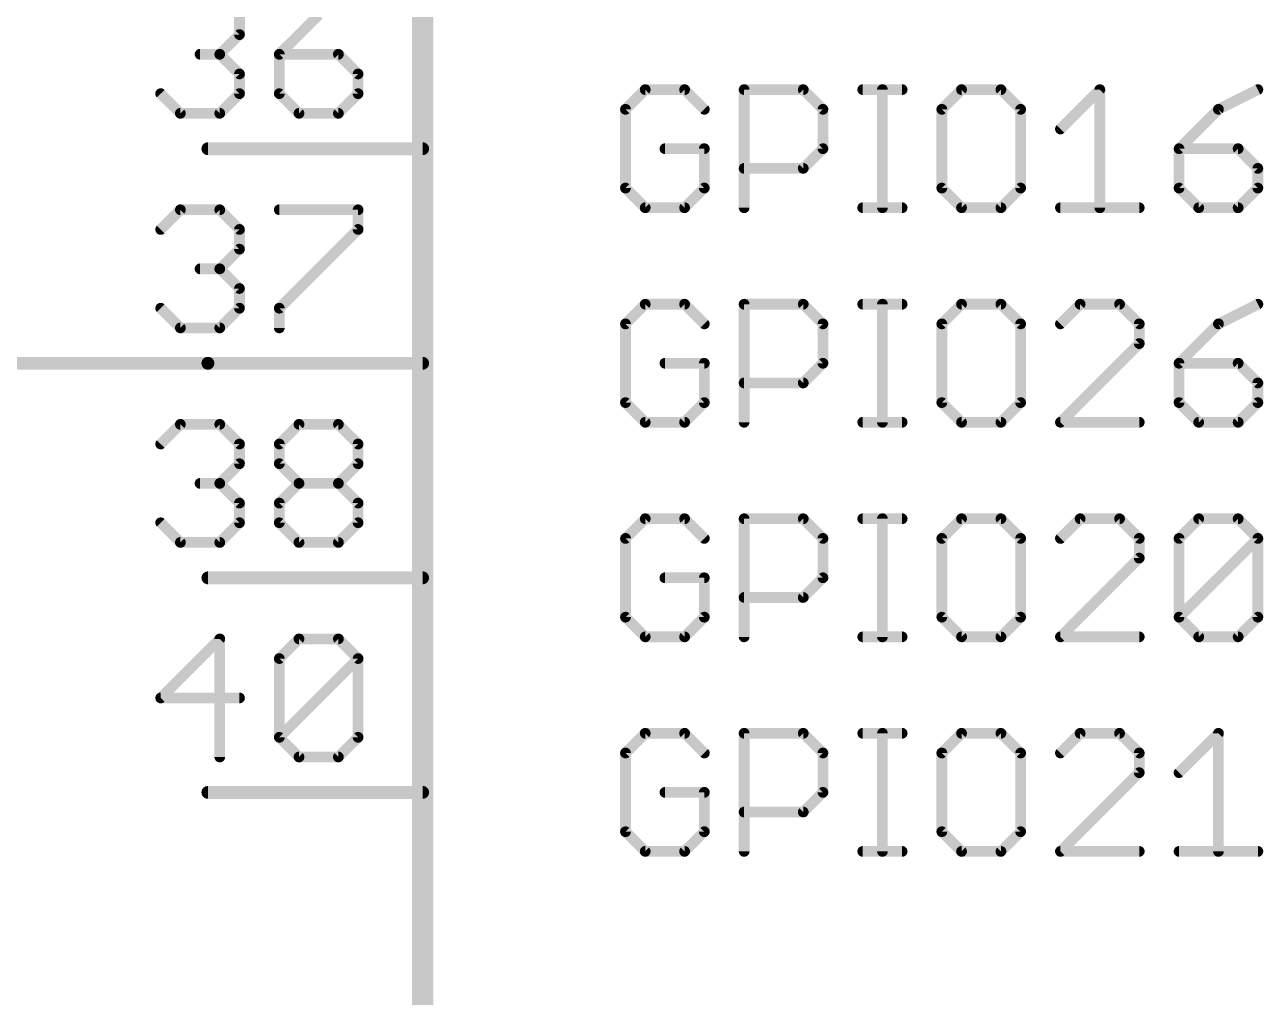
# Model space of a CAD drawing. Extents: x 2 to 137, y 1 to 177.
# Drawn here: x 56.25 to 70.9, y 109.33 to 120.85 of the extents above; entities that cross this region are included whole.
import ezdxf

# ---------------------------------------------------------------- set-up
doc = ezdxf.new("R2010")
doc.units = 0
for name, color, linetype in [('91', 94, 'CONTINUOUS'), ('94', 14, 'CONTINUOUS'), ('95', 250, 'CONTINUOUS')]:
    doc.layers.add(name, color=color, linetype=linetype)

msp = doc.modelspace()

# ---------------------------------------------------------------- linework, layer by layer
at = {"layer": '91', "const_width": 0.1524}
msp.add_lwpolyline([(58.42, 116.84), (55.88, 116.84)], dxfattribs=at)
at = {"layer": '91', "const_width": 0.0762}
msp.add_lwpolyline([(58.42, 116.8019, 1), (58.42, 116.8781)], format="xyb", dxfattribs=at)
at = {"layer": '94'}
for points, const_width in [([(60.96, 101.6), (60.96, 165.1)], 0.254), ([(58.42, 119.38), (60.96, 119.38)], 0.1524), ([(58.42, 116.84), (60.96, 116.84)], 0.1524), ([(58.42, 114.3), (60.96, 114.3)], 0.1524), ([(58.42, 111.76), (60.96, 111.76)], 0.1524)]:
    msp.add_lwpolyline(points, dxfattribs=dict(at, const_width=const_width))
at = {"layer": '94', "const_width": 0.0762}
for points in [[(58.42, 119.4181, 1), (58.42, 119.3419)], [(60.96, 119.3419, 1), (60.96, 119.4181)], [(58.42, 116.8781, 1), (58.42, 116.8019)], [(60.96, 116.8019, 1), (60.96, 116.8781)], [(58.42, 114.3381, 1), (58.42, 114.2619)], [(60.96, 114.2619, 1), (60.96, 114.3381)], [(58.42, 111.7981, 1), (58.42, 111.7219)], [(60.96, 111.7219, 1), (60.96, 111.7981)]]:
    msp.add_lwpolyline(points, format="xyb", dxfattribs=at)
at = {"layer": '95', "const_width": 0.127}
for points in [[(58.7935, 120.9643), (58.7935, 120.7312)], [(59.7307, 120.9643), (59.2646, 120.4982)], [(58.7935, 120.7312), (58.5604, 120.4982)], [(58.5604, 120.4982), (58.3274, 120.4982)], [(58.5604, 120.4982), (58.7935, 120.2652)], [(59.2646, 120.4982), (59.2646, 120.0321)], [(59.9637, 120.4982), (59.2646, 120.4982)], [(60.1968, 120.2652), (59.9637, 120.4982)], [(58.7935, 120.2652), (58.7935, 120.0321)], [(60.1968, 120.0321), (60.1968, 120.2652)], [(63.5933, 120.0797), (63.3603, 119.8467)], [(64.0594, 120.0797), (63.5933, 120.0797)], [(64.2924, 119.8467), (64.0594, 120.0797)], [(64.7636, 118.6815), (64.7636, 120.0797)], [(64.7636, 120.0797), (65.4627, 120.0797)], [(65.4627, 120.0797), (65.6957, 119.8467)], [(66.1669, 120.0797), (66.6329, 120.0797)], [(66.3999, 118.6815), (66.3999, 120.0797)], [(67.3354, 120.0797), (67.1024, 119.8467)], [(67.8015, 120.0797), (67.3354, 120.0797)], [(68.0345, 119.8467), (67.8015, 120.0797)], [(68.5057, 119.6136), (68.9717, 120.0797)], [(68.9717, 120.0797), (68.9717, 118.6815)], [(70.8411, 120.0797), (70.375, 119.8467)], [(58.0944, 119.7991), (57.8613, 120.0321)], [(58.7935, 120.0321), (58.5604, 119.7991)], [(59.2646, 120.0321), (59.4977, 119.7991)], [(59.9637, 119.7991), (60.1968, 120.0321)], [(58.5604, 119.7991), (58.0944, 119.7991)], [(59.4977, 119.7991), (59.9637, 119.7991)], [(63.3603, 119.8467), (63.3603, 118.9145)], [(65.6957, 119.8467), (65.6957, 119.3806)], [(67.1024, 119.8467), (67.1024, 118.9145)], [(68.0345, 118.9145), (68.0345, 119.8467)], [(70.375, 119.8467), (69.9089, 119.3806)], [(64.2924, 119.3806), (63.8264, 119.3806)], [(64.2924, 118.9145), (64.2924, 119.3806)], [(65.6957, 119.3806), (65.4627, 119.1476)], [(69.9089, 119.3806), (69.9089, 118.9145)], [(70.608, 119.3806), (69.9089, 119.3806)], [(70.8411, 119.1476), (70.608, 119.3806)], [(65.4627, 119.1476), (64.7636, 119.1476)], [(70.8411, 118.9145), (70.8411, 119.1476)], [(63.3603, 118.9145), (63.5933, 118.6815)], [(64.0594, 118.6815), (64.2924, 118.9145)], [(67.1024, 118.9145), (67.3354, 118.6815)], [(67.8015, 118.6815), (68.0345, 118.9145)], [(69.9089, 118.9145), (70.142, 118.6815)], [(70.608, 118.6815), (70.8411, 118.9145)], [(57.8613, 118.4243), (58.0944, 118.6573)], [(58.0944, 118.6573), (58.5604, 118.6573)], [(58.5604, 118.6573), (58.7935, 118.4243)], [(59.2646, 118.6573), (60.1968, 118.6573)], [(60.1968, 118.6573), (60.1968, 118.4243)], [(63.5933, 118.6815), (64.0594, 118.6815)], [(66.1669, 118.6815), (66.6329, 118.6815)], [(67.3354, 118.6815), (67.8015, 118.6815)], [(68.5057, 118.6815), (69.4378, 118.6815)], [(70.142, 118.6815), (70.608, 118.6815)], [(58.7935, 118.4243), (58.7935, 118.1912)], [(60.1968, 118.4243), (59.2646, 117.4921)], [(58.7935, 118.1912), (58.5604, 117.9582)], [(58.5604, 117.9582), (58.3274, 117.9582)], [(58.5604, 117.9582), (58.7935, 117.7252)], [(58.7935, 117.7252), (58.7935, 117.4921)], [(58.0944, 117.2591), (57.8613, 117.4921)], [(58.7935, 117.4921), (58.5604, 117.2591)], [(59.2646, 117.4921), (59.2646, 117.2591)], [(63.5933, 117.5397), (63.3603, 117.3067)], [(64.0594, 117.5397), (63.5933, 117.5397)], [(64.2924, 117.3067), (64.0594, 117.5397)], [(64.7636, 116.1415), (64.7636, 117.5397)], [(64.7636, 117.5397), (65.4627, 117.5397)], [(65.4627, 117.5397), (65.6957, 117.3067)], [(66.1669, 117.5397), (66.6329, 117.5397)], [(66.3999, 116.1415), (66.3999, 117.5397)], [(67.3354, 117.5397), (67.1024, 117.3067)], [(67.8015, 117.5397), (67.3354, 117.5397)], [(68.0345, 117.3067), (67.8015, 117.5397)], [(68.7387, 117.5397), (68.5057, 117.3067)], [(69.2048, 117.5397), (68.7387, 117.5397)], [(69.4378, 117.3067), (69.2048, 117.5397)], [(70.8411, 117.5397), (70.375, 117.3067)], [(63.3603, 117.3067), (63.3603, 116.3745)], [(65.6957, 117.3067), (65.6957, 116.8406)], [(67.1024, 117.3067), (67.1024, 116.3745)], [(68.0345, 116.3745), (68.0345, 117.3067)], [(69.4378, 117.0736), (69.4378, 117.3067)], [(70.375, 117.3067), (69.9089, 116.8406)], [(58.5604, 117.2591), (58.0944, 117.2591)], [(68.5057, 116.1415), (69.4378, 117.0736)], [(64.2924, 116.8406), (63.8264, 116.8406)], [(64.2924, 116.3745), (64.2924, 116.8406)], [(65.6957, 116.8406), (65.4627, 116.6076)], [(69.9089, 116.8406), (69.9089, 116.3745)], [(70.608, 116.8406), (69.9089, 116.8406)], [(70.8411, 116.6076), (70.608, 116.8406)], [(65.4627, 116.6076), (64.7636, 116.6076)], [(70.8411, 116.3745), (70.8411, 116.6076)], [(63.3603, 116.3745), (63.5933, 116.1415)], [(64.0594, 116.1415), (64.2924, 116.3745)], [(67.1024, 116.3745), (67.3354, 116.1415)], [(67.8015, 116.1415), (68.0345, 116.3745)], [(69.9089, 116.3745), (70.142, 116.1415)], [(70.608, 116.1415), (70.8411, 116.3745)], [(63.5933, 116.1415), (64.0594, 116.1415)], [(66.1669, 116.1415), (66.6329, 116.1415)], [(67.3354, 116.1415), (67.8015, 116.1415)], [(69.4378, 116.1415), (68.5057, 116.1415)], [(70.142, 116.1415), (70.608, 116.1415)], [(57.8613, 115.8843), (58.0944, 116.1173)], [(58.0944, 116.1173), (58.5604, 116.1173)], [(58.5604, 116.1173), (58.7935, 115.8843)], [(59.2646, 115.8843), (59.4977, 116.1173)], [(59.4977, 116.1173), (59.9637, 116.1173)], [(59.9637, 116.1173), (60.1968, 115.8843)], [(58.7935, 115.8843), (58.7935, 115.6512)], [(59.2646, 115.6512), (59.2646, 115.8843)], [(60.1968, 115.8843), (60.1968, 115.6512)], [(58.7935, 115.6512), (58.5604, 115.4182)], [(59.4977, 115.4182), (59.2646, 115.6512)], [(60.1968, 115.6512), (59.9637, 115.4182)], [(58.5604, 115.4182), (58.3274, 115.4182)], [(58.5604, 115.4182), (58.7935, 115.1852)], [(59.2646, 115.1852), (59.4977, 115.4182)], [(59.4977, 115.4182), (59.9637, 115.4182)], [(59.9637, 115.4182), (60.1968, 115.1852)], [(58.7935, 115.1852), (58.7935, 114.9521)], [(59.2646, 114.9521), (59.2646, 115.1852)], [(60.1968, 115.1852), (60.1968, 114.9521)], [(58.0944, 114.7191), (57.8613, 114.9521)], [(58.7935, 114.9521), (58.5604, 114.7191)], [(59.4977, 114.7191), (59.2646, 114.9521)], [(60.1968, 114.9521), (59.9637, 114.7191)], [(63.5933, 114.9997), (63.3603, 114.7667)], [(64.0594, 114.9997), (63.5933, 114.9997)], [(64.2924, 114.7667), (64.0594, 114.9997)], [(64.7636, 113.6015), (64.7636, 114.9997)], [(64.7636, 114.9997), (65.4627, 114.9997)], [(65.4627, 114.9997), (65.6957, 114.7667)], [(66.1669, 114.9997), (66.6329, 114.9997)], [(66.3999, 113.6015), (66.3999, 114.9997)], [(67.3354, 114.9997), (67.1024, 114.7667)], [(67.8015, 114.9997), (67.3354, 114.9997)], [(68.0345, 114.7667), (67.8015, 114.9997)], [(68.7387, 114.9997), (68.5057, 114.7667)], [(69.2048, 114.9997), (68.7387, 114.9997)], [(69.4378, 114.7667), (69.2048, 114.9997)], [(69.9089, 114.7667), (70.142, 114.9997)], [(70.142, 114.9997), (70.608, 114.9997)], [(70.608, 114.9997), (70.8411, 114.7667)], [(58.5604, 114.7191), (58.0944, 114.7191)], [(59.9637, 114.7191), (59.4977, 114.7191)], [(63.3603, 114.7667), (63.3603, 113.8345)], [(65.6957, 114.7667), (65.6957, 114.3006)], [(67.1024, 114.7667), (67.1024, 113.8345)], [(68.0345, 113.8345), (68.0345, 114.7667)], [(69.4378, 114.5336), (69.4378, 114.7667)], [(69.9089, 113.8345), (69.9089, 114.7667)], [(69.9089, 113.8345), (70.8411, 114.7667)], [(70.8411, 114.7667), (70.8411, 113.8345)], [(68.5057, 113.6015), (69.4378, 114.5336)], [(64.2924, 114.3006), (63.8264, 114.3006)], [(64.2924, 113.8345), (64.2924, 114.3006)], [(65.6957, 114.3006), (65.4627, 114.0676)], [(65.4627, 114.0676), (64.7636, 114.0676)], [(63.3603, 113.8345), (63.5933, 113.6015)], [(64.0594, 113.6015), (64.2924, 113.8345)], [(67.1024, 113.8345), (67.3354, 113.6015)], [(67.8015, 113.6015), (68.0345, 113.8345)], [(70.142, 113.6015), (69.9089, 113.8345)], [(70.8411, 113.8345), (70.608, 113.6015)], [(58.5604, 113.5773), (57.8613, 112.8782)], [(58.5604, 112.1791), (58.5604, 113.5773)], [(59.2646, 113.3443), (59.4977, 113.5773)], [(59.4977, 113.5773), (59.9637, 113.5773)], [(59.9637, 113.5773), (60.1968, 113.3443)], [(63.5933, 113.6015), (64.0594, 113.6015)], [(66.1669, 113.6015), (66.6329, 113.6015)], [(67.3354, 113.6015), (67.8015, 113.6015)], [(69.4378, 113.6015), (68.5057, 113.6015)], [(70.608, 113.6015), (70.142, 113.6015)], [(59.2646, 112.4121), (59.2646, 113.3443)], [(59.2646, 112.4121), (60.1968, 113.3443)], [(60.1968, 113.3443), (60.1968, 112.4121)], [(57.8613, 112.8782), (58.7935, 112.8782)], [(63.5933, 112.4597), (63.3603, 112.2267)], [(64.0594, 112.4597), (63.5933, 112.4597)], [(64.2924, 112.2267), (64.0594, 112.4597)], [(64.7636, 111.0615), (64.7636, 112.4597)], [(64.7636, 112.4597), (65.4627, 112.4597)], [(65.4627, 112.4597), (65.6957, 112.2267)], [(66.1669, 112.4597), (66.6329, 112.4597)], [(66.3999, 111.0615), (66.3999, 112.4597)], [(67.3354, 112.4597), (67.1024, 112.2267)], [(67.8015, 112.4597), (67.3354, 112.4597)], [(68.0345, 112.2267), (67.8015, 112.4597)], [(68.7387, 112.4597), (68.5057, 112.2267)], [(69.2048, 112.4597), (68.7387, 112.4597)], [(69.4378, 112.2267), (69.2048, 112.4597)], [(69.9089, 111.9936), (70.375, 112.4597)], [(70.375, 112.4597), (70.375, 111.0615)], [(59.4977, 112.1791), (59.2646, 112.4121)], [(60.1968, 112.4121), (59.9637, 112.1791)], [(59.9637, 112.1791), (59.4977, 112.1791)], [(63.3603, 112.2267), (63.3603, 111.2945)], [(65.6957, 112.2267), (65.6957, 111.7606)], [(67.1024, 112.2267), (67.1024, 111.2945)], [(68.0345, 111.2945), (68.0345, 112.2267)], [(69.4378, 111.9936), (69.4378, 112.2267)], [(68.5057, 111.0615), (69.4378, 111.9936)], [(64.2924, 111.7606), (63.8264, 111.7606)], [(64.2924, 111.2945), (64.2924, 111.7606)], [(65.6957, 111.7606), (65.4627, 111.5276)], [(65.4627, 111.5276), (64.7636, 111.5276)], [(63.3603, 111.2945), (63.5933, 111.0615)], [(64.0594, 111.0615), (64.2924, 111.2945)], [(67.1024, 111.2945), (67.3354, 111.0615)], [(67.8015, 111.0615), (68.0345, 111.2945)], [(63.5933, 111.0615), (64.0594, 111.0615)], [(66.1669, 111.0615), (66.6329, 111.0615)], [(67.3354, 111.0615), (67.8015, 111.0615)], [(69.4378, 111.0615), (68.5057, 111.0615)], [(69.9089, 111.0615), (70.8411, 111.0615)]]:
    msp.add_lwpolyline(points, dxfattribs=at)
at = {"layer": '95', "const_width": 0.0635}
for points in [[(58.7617, 120.7312, 1), (58.8252, 120.7312)], [(58.8159, 120.7088, 1), (58.771, 120.7537)], [(58.3274, 120.5299, 1), (58.3274, 120.4664)], [(58.5829, 120.5206, 1), (58.538, 120.4757)], [(58.538, 120.5206, 1), (58.5829, 120.4757)], [(58.5604, 120.4664, 1), (58.5604, 120.5299)], [(59.2964, 120.4982, 1), (59.2329, 120.4982)], [(59.2646, 120.5299, 1), (59.2646, 120.4664)], [(59.2422, 120.5206, 1), (59.2871, 120.4757)], [(59.9862, 120.5206, 1), (59.9413, 120.4757)], [(59.9637, 120.4664, 1), (59.9637, 120.5299)], [(58.8252, 120.2652, 1), (58.7617, 120.2652)], [(58.771, 120.2427, 1), (58.8159, 120.2876)], [(60.2285, 120.2652, 1), (60.165, 120.2652)], [(60.1743, 120.2427, 1), (60.2192, 120.2876)], [(63.5933, 120.1114, 1), (63.5933, 120.0479)], [(63.6158, 120.0572, 1), (63.5709, 120.1021)], [(64.0818, 120.1021, 1), (64.0369, 120.0572)], [(64.0594, 120.0479, 1), (64.0594, 120.1114)], [(64.7953, 120.0797, 1), (64.7318, 120.0797)], [(64.7636, 120.1114, 1), (64.7636, 120.0479)], [(65.4851, 120.1021, 1), (65.4402, 120.0572)], [(65.4627, 120.0479, 1), (65.4627, 120.1114)], [(66.1669, 120.1114, 1), (66.1669, 120.0479)], [(66.4316, 120.0797, 1), (66.3681, 120.0797)], [(66.6329, 120.0479, 1), (66.6329, 120.1114)], [(67.3354, 120.1114, 1), (67.3354, 120.0479)], [(67.3579, 120.0572, 1), (67.313, 120.1021)], [(67.8239, 120.1021, 1), (67.779, 120.0572)], [(67.8015, 120.0479, 1), (67.8015, 120.1114)], [(69.0035, 120.0797, 1), (68.94, 120.0797)], [(68.9942, 120.0572, 1), (68.9493, 120.1021)], [(70.8553, 120.0513, 1), (70.8269, 120.1081)], [(57.8838, 120.0546, 1), (57.8389, 120.0097)], [(58.7617, 120.0321, 1), (58.8252, 120.0321)], [(58.8159, 120.0097, 1), (58.771, 120.0546)], [(59.2329, 120.0321, 1), (59.2964, 120.0321)], [(59.2871, 120.0546, 1), (59.2422, 120.0097)], [(60.165, 120.0321, 1), (60.2285, 120.0321)], [(60.2192, 120.0097, 1), (60.1743, 120.0546)], [(58.0944, 119.8309, 1), (58.0944, 119.7674)], [(58.0719, 119.7766, 1), (58.1168, 119.8216)], [(58.538, 119.8216, 1), (58.5829, 119.7766)], [(58.5604, 119.7674, 1), (58.5604, 119.8309)], [(59.4977, 119.8309, 1), (59.4977, 119.7674)], [(59.4752, 119.7766, 1), (59.5201, 119.8216)], [(59.9413, 119.8216, 1), (59.9862, 119.7766)], [(59.9637, 119.7674, 1), (59.9637, 119.8309)], [(63.3921, 119.8467, 1), (63.3285, 119.8467)], [(63.3378, 119.8691, 1), (63.3828, 119.8242)], [(64.27, 119.8242, 1), (64.3149, 119.8691)], [(65.7275, 119.8467, 1), (65.664, 119.8467)], [(65.6733, 119.8242, 1), (65.7182, 119.8691)], [(67.1341, 119.8467, 1), (67.0706, 119.8467)], [(67.0799, 119.8691, 1), (67.1248, 119.8242)], [(68.0663, 119.8467, 1), (68.0028, 119.8467)], [(68.0121, 119.8242, 1), (68.057, 119.8691)], [(70.3608, 119.8751, 1), (70.3892, 119.8183)], [(70.3974, 119.8242, 1), (70.3525, 119.8691)], [(68.4832, 119.6361, 1), (68.5281, 119.5912)], [(63.8264, 119.4123, 1), (63.8264, 119.3488)], [(64.3242, 119.3806, 1), (64.2607, 119.3806)], [(64.2924, 119.3488, 1), (64.2924, 119.4123)], [(65.664, 119.3806, 1), (65.7275, 119.3806)], [(65.7182, 119.3581, 1), (65.6733, 119.403)], [(69.9407, 119.3806, 1), (69.8772, 119.3806)], [(69.9089, 119.4123, 1), (69.9089, 119.3488)], [(69.8865, 119.403, 1), (69.9314, 119.3581)], [(70.6305, 119.403, 1), (70.5856, 119.3581)], [(70.608, 119.3488, 1), (70.608, 119.4123)], [(64.7636, 119.1793, 1), (64.7636, 119.1158)], [(65.4402, 119.17, 1), (65.4851, 119.1251)], [(65.4627, 119.1158, 1), (65.4627, 119.1793)], [(70.8728, 119.1476, 1), (70.8093, 119.1476)], [(70.8186, 119.1251, 1), (70.8635, 119.17)], [(63.3828, 118.937, 1), (63.3378, 118.8921)], [(64.3149, 118.8921, 1), (64.27, 118.937)], [(67.1248, 118.937, 1), (67.0799, 118.8921)], [(68.057, 118.8921, 1), (68.0121, 118.937)], [(69.9314, 118.937, 1), (69.8865, 118.8921)], [(70.8635, 118.8921, 1), (70.8186, 118.937)], [(63.3285, 118.9145, 1), (63.3921, 118.9145)], [(64.2607, 118.9145, 1), (64.3242, 118.9145)], [(67.0706, 118.9145, 1), (67.1341, 118.9145)], [(68.0028, 118.9145, 1), (68.0663, 118.9145)], [(69.8772, 118.9145, 1), (69.9407, 118.9145)], [(70.8093, 118.9145, 1), (70.8728, 118.9145)], [(58.0944, 118.689, 1), (58.0944, 118.6255)], [(58.1168, 118.6348, 1), (58.0719, 118.6797)], [(58.5829, 118.6797, 1), (58.538, 118.6348)], [(58.5604, 118.6255, 1), (58.5604, 118.689)], [(59.2646, 118.689, 1), (59.2646, 118.6255)], [(60.2285, 118.6573, 1), (60.165, 118.6573)], [(60.1968, 118.6255, 1), (60.1968, 118.689)], [(63.5933, 118.7133, 1), (63.5933, 118.6497)], [(63.5709, 118.659, 1), (63.6158, 118.704)], [(64.0369, 118.704, 1), (64.0818, 118.659)], [(64.0594, 118.6497, 1), (64.0594, 118.7133)], [(64.7318, 118.6815, 1), (64.7953, 118.6815)], [(66.1669, 118.7133, 1), (66.1669, 118.6497)], [(66.3681, 118.6815, 1), (66.4316, 118.6815)], [(66.6329, 118.6497, 1), (66.6329, 118.7133)], [(67.3354, 118.7133, 1), (67.3354, 118.6497)], [(67.313, 118.659, 1), (67.3579, 118.704)], [(67.779, 118.704, 1), (67.8239, 118.659)], [(67.8015, 118.6497, 1), (67.8015, 118.7133)], [(68.5057, 118.7133, 1), (68.5057, 118.6497)], [(68.94, 118.6815, 1), (69.0035, 118.6815)], [(69.4378, 118.6497, 1), (69.4378, 118.7133)], [(70.142, 118.7133, 1), (70.142, 118.6497)], [(70.1195, 118.659, 1), (70.1644, 118.704)], [(70.5856, 118.704, 1), (70.6305, 118.659)], [(70.608, 118.6497, 1), (70.608, 118.7133)], [(57.8389, 118.4467, 1), (57.8838, 118.4018)], [(58.8252, 118.4243, 1), (58.7617, 118.4243)], [(58.771, 118.4018, 1), (58.8159, 118.4467)], [(60.165, 118.4243, 1), (60.2285, 118.4243)], [(60.2192, 118.4018, 1), (60.1743, 118.4467)], [(58.8159, 118.1688, 1), (58.771, 118.2137)], [(58.7617, 118.1912, 1), (58.8252, 118.1912)], [(58.3274, 117.9899, 1), (58.3274, 117.9264)], [(58.5829, 117.9806, 1), (58.538, 117.9357)], [(58.538, 117.9806, 1), (58.5829, 117.9357)], [(58.5604, 117.9264, 1), (58.5604, 117.9899)], [(58.8252, 117.7252, 1), (58.7617, 117.7252)], [(58.771, 117.7027, 1), (58.8159, 117.7476)], [(57.8838, 117.5146, 1), (57.8389, 117.4697)], [(58.7617, 117.4921, 1), (58.8252, 117.4921)], [(58.8159, 117.4697, 1), (58.771, 117.5146)], [(59.2964, 117.4921, 1), (59.2329, 117.4921)], [(59.2422, 117.5146, 1), (59.2871, 117.4697)], [(63.5933, 117.5714, 1), (63.5933, 117.5079)], [(63.6158, 117.5172, 1), (63.5709, 117.5621)], [(64.0818, 117.5621, 1), (64.0369, 117.5172)], [(64.0594, 117.5079, 1), (64.0594, 117.5714)], [(64.7953, 117.5397, 1), (64.7318, 117.5397)], [(64.7636, 117.5714, 1), (64.7636, 117.5079)], [(65.4851, 117.5621, 1), (65.4402, 117.5172)], [(65.4627, 117.5079, 1), (65.4627, 117.5714)], [(66.1669, 117.5714, 1), (66.1669, 117.5079)], [(66.4316, 117.5397, 1), (66.3681, 117.5397)], [(66.6329, 117.5079, 1), (66.6329, 117.5714)], [(67.3354, 117.5714, 1), (67.3354, 117.5079)], [(67.3579, 117.5172, 1), (67.313, 117.5621)], [(67.8239, 117.5621, 1), (67.779, 117.5172)], [(67.8015, 117.5079, 1), (67.8015, 117.5714)], [(68.7387, 117.5714, 1), (68.7387, 117.5079)], [(68.7611, 117.5172, 1), (68.7162, 117.5621)], [(69.2272, 117.5621, 1), (69.1823, 117.5172)], [(69.2048, 117.5079, 1), (69.2048, 117.5714)], [(70.8553, 117.5113, 1), (70.8269, 117.5681)], [(63.3921, 117.3067, 1), (63.3285, 117.3067)], [(63.3378, 117.3291, 1), (63.3828, 117.2842)], [(64.27, 117.2842, 1), (64.3149, 117.3291)], [(65.7275, 117.3067, 1), (65.664, 117.3067)], [(65.6733, 117.2842, 1), (65.7182, 117.3291)], [(67.1341, 117.3067, 1), (67.0706, 117.3067)], [(67.0799, 117.3291, 1), (67.1248, 117.2842)], [(68.0663, 117.3067, 1), (68.0028, 117.3067)], [(68.0121, 117.2842, 1), (68.057, 117.3291)], [(68.4832, 117.3291, 1), (68.5281, 117.2842)], [(69.4695, 117.3067, 1), (69.406, 117.3067)], [(69.4153, 117.2842, 1), (69.4602, 117.3291)], [(70.3608, 117.3351, 1), (70.3892, 117.2783)], [(70.3974, 117.2842, 1), (70.3525, 117.3291)], [(58.0944, 117.2909, 1), (58.0944, 117.2274)], [(58.0719, 117.2366, 1), (58.1168, 117.2816)], [(58.538, 117.2816, 1), (58.5829, 117.2366)], [(58.5604, 117.2274, 1), (58.5604, 117.2909)], [(59.2329, 117.2591, 1), (59.2964, 117.2591)], [(69.406, 117.0736, 1), (69.4695, 117.0736)], [(69.4602, 117.0512, 1), (69.4153, 117.0961)], [(63.8264, 116.8723, 1), (63.8264, 116.8088)], [(64.3242, 116.8406, 1), (64.2607, 116.8406)], [(64.2924, 116.8088, 1), (64.2924, 116.8723)], [(65.664, 116.8406, 1), (65.7275, 116.8406)], [(65.7182, 116.8181, 1), (65.6733, 116.863)], [(69.9407, 116.8406, 1), (69.8772, 116.8406)], [(69.9089, 116.8723, 1), (69.9089, 116.8088)], [(69.8865, 116.863, 1), (69.9314, 116.8181)], [(70.6305, 116.863, 1), (70.5856, 116.8181)], [(70.608, 116.8088, 1), (70.608, 116.8723)], [(64.7636, 116.6393, 1), (64.7636, 116.5758)], [(65.4402, 116.63, 1), (65.4851, 116.5851)], [(65.4627, 116.5758, 1), (65.4627, 116.6393)], [(70.8728, 116.6076, 1), (70.8093, 116.6076)], [(70.8186, 116.5851, 1), (70.8635, 116.63)], [(63.3285, 116.3745, 1), (63.3921, 116.3745)], [(63.3828, 116.397, 1), (63.3378, 116.3521)], [(64.2607, 116.3745, 1), (64.3242, 116.3745)], [(64.3149, 116.3521, 1), (64.27, 116.397)], [(67.0706, 116.3745, 1), (67.1341, 116.3745)], [(67.1248, 116.397, 1), (67.0799, 116.3521)], [(68.0028, 116.3745, 1), (68.0663, 116.3745)], [(68.057, 116.3521, 1), (68.0121, 116.397)], [(69.8772, 116.3745, 1), (69.9407, 116.3745)], [(69.9314, 116.397, 1), (69.8865, 116.3521)], [(70.8093, 116.3745, 1), (70.8728, 116.3745)], [(70.8635, 116.3521, 1), (70.8186, 116.397)], [(63.5933, 116.1733, 1), (63.5933, 116.1098)], [(63.5709, 116.119, 1), (63.6158, 116.164)], [(64.0369, 116.164, 1), (64.0818, 116.119)], [(64.0594, 116.1098, 1), (64.0594, 116.1733)], [(66.1669, 116.1733, 1), (66.1669, 116.1098)], [(66.6329, 116.1098, 1), (66.6329, 116.1733)], [(67.3354, 116.1733, 1), (67.3354, 116.1098)], [(67.313, 116.119, 1), (67.3579, 116.164)], [(67.779, 116.164, 1), (67.8239, 116.119)], [(67.8015, 116.1098, 1), (67.8015, 116.1733)], [(68.4832, 116.164, 1), (68.5281, 116.119)], [(68.5057, 116.1733, 1), (68.5057, 116.1098)], [(69.4378, 116.1098, 1), (69.4378, 116.1733)], [(70.142, 116.1733, 1), (70.142, 116.1098)], [(70.1195, 116.119, 1), (70.1644, 116.164)], [(70.5856, 116.164, 1), (70.6305, 116.119)], [(70.608, 116.1098, 1), (70.608, 116.1733)], [(58.0944, 116.149, 1), (58.0944, 116.0855)], [(58.1168, 116.0948, 1), (58.0719, 116.1397)], [(58.5829, 116.1397, 1), (58.538, 116.0948)], [(58.5604, 116.0855, 1), (58.5604, 116.149)], [(59.4977, 116.149, 1), (59.4977, 116.0855)], [(59.5201, 116.0948, 1), (59.4752, 116.1397)], [(59.9862, 116.1397, 1), (59.9413, 116.0948)], [(59.9637, 116.0855, 1), (59.9637, 116.149)], [(64.7318, 116.1415, 1), (64.7953, 116.1415)], [(66.3681, 116.1415, 1), (66.4316, 116.1415)], [(57.8389, 115.9067, 1), (57.8838, 115.8618)], [(58.8252, 115.8843, 1), (58.7617, 115.8843)], [(58.771, 115.8618, 1), (58.8159, 115.9067)], [(59.2964, 115.8843, 1), (59.2329, 115.8843)], [(59.2422, 115.9067, 1), (59.2871, 115.8618)], [(60.2285, 115.8843, 1), (60.165, 115.8843)], [(60.1743, 115.8618, 1), (60.2192, 115.9067)], [(58.7617, 115.6512, 1), (58.8252, 115.6512)], [(58.8159, 115.6288, 1), (58.771, 115.6737)], [(59.2329, 115.6512, 1), (59.2964, 115.6512)], [(59.2871, 115.6737, 1), (59.2422, 115.6288)], [(60.165, 115.6512, 1), (60.2285, 115.6512)], [(60.2192, 115.6288, 1), (60.1743, 115.6737)], [(58.3274, 115.4499, 1), (58.3274, 115.3864)], [(58.5829, 115.4406, 1), (58.538, 115.3957)], [(58.538, 115.4406, 1), (58.5829, 115.3957)], [(58.5604, 115.3864, 1), (58.5604, 115.4499)], [(59.4977, 115.4499, 1), (59.4977, 115.3864)], [(59.5201, 115.3957, 1), (59.4752, 115.4406)], [(59.4752, 115.3957, 1), (59.5201, 115.4406)], [(59.9862, 115.4406, 1), (59.9413, 115.3957)], [(59.9413, 115.4406, 1), (59.9862, 115.3957)], [(59.9637, 115.3864, 1), (59.9637, 115.4499)], [(58.8252, 115.1852, 1), (58.7617, 115.1852)], [(58.771, 115.1627, 1), (58.8159, 115.2076)], [(59.2964, 115.1852, 1), (59.2329, 115.1852)], [(59.2422, 115.2076, 1), (59.2871, 115.1627)], [(60.2285, 115.1852, 1), (60.165, 115.1852)], [(60.1743, 115.1627, 1), (60.2192, 115.2076)], [(57.8838, 114.9746, 1), (57.8389, 114.9297)], [(58.8159, 114.9297, 1), (58.771, 114.9746)], [(59.2871, 114.9746, 1), (59.2422, 114.9297)], [(60.2192, 114.9297, 1), (60.1743, 114.9746)], [(63.5933, 115.0314, 1), (63.5933, 114.9679)], [(63.6158, 114.9772, 1), (63.5709, 115.0221)], [(64.0818, 115.0221, 1), (64.0369, 114.9772)], [(64.0594, 114.9679, 1), (64.0594, 115.0314)], [(64.7953, 114.9997, 1), (64.7318, 114.9997)], [(64.7636, 115.0314, 1), (64.7636, 114.9679)], [(65.4851, 115.0221, 1), (65.4402, 114.9772)], [(65.4627, 114.9679, 1), (65.4627, 115.0314)], [(66.1669, 115.0314, 1), (66.1669, 114.9679)], [(66.4316, 114.9997, 1), (66.3681, 114.9997)], [(66.6329, 114.9679, 1), (66.6329, 115.0314)], [(67.3354, 115.0314, 1), (67.3354, 114.9679)], [(67.3579, 114.9772, 1), (67.313, 115.0221)], [(67.8239, 115.0221, 1), (67.779, 114.9772)], [(67.8015, 114.9679, 1), (67.8015, 115.0314)], [(68.7387, 115.0314, 1), (68.7387, 114.9679)], [(68.7611, 114.9772, 1), (68.7162, 115.0221)], [(69.2272, 115.0221, 1), (69.1823, 114.9772)], [(69.2048, 114.9679, 1), (69.2048, 115.0314)], [(70.142, 115.0314, 1), (70.142, 114.9679)], [(70.1644, 114.9772, 1), (70.1195, 115.0221)], [(70.6305, 115.0221, 1), (70.5856, 114.9772)], [(70.608, 114.9679, 1), (70.608, 115.0314)], [(58.7617, 114.9521, 1), (58.8252, 114.9521)], [(59.2329, 114.9521, 1), (59.2964, 114.9521)], [(60.165, 114.9521, 1), (60.2285, 114.9521)], [(58.0944, 114.7509, 1), (58.0944, 114.6874)], [(58.0719, 114.6966, 1), (58.1168, 114.7416)], [(58.538, 114.7416, 1), (58.5829, 114.6966)], [(58.5604, 114.6874, 1), (58.5604, 114.7509)], [(59.4977, 114.7509, 1), (59.4977, 114.6874)], [(59.4752, 114.6966, 1), (59.5201, 114.7416)], [(59.9413, 114.7416, 1), (59.9862, 114.6966)], [(59.9637, 114.6874, 1), (59.9637, 114.7509)], [(63.3921, 114.7667, 1), (63.3285, 114.7667)], [(63.3378, 114.7891, 1), (63.3828, 114.7442)], [(64.27, 114.7442, 1), (64.3149, 114.7891)], [(65.7275, 114.7667, 1), (65.664, 114.7667)], [(65.6733, 114.7442, 1), (65.7182, 114.7891)], [(67.1341, 114.7667, 1), (67.0706, 114.7667)], [(67.0799, 114.7891, 1), (67.1248, 114.7442)], [(68.0663, 114.7667, 1), (68.0028, 114.7667)], [(68.0121, 114.7442, 1), (68.057, 114.7891)], [(68.4832, 114.7891, 1), (68.5281, 114.7442)], [(69.4695, 114.7667, 1), (69.406, 114.7667)], [(69.4153, 114.7442, 1), (69.4602, 114.7891)], [(69.9407, 114.7667, 1), (69.8772, 114.7667)], [(69.8865, 114.7891, 1), (69.9314, 114.7442)], [(70.8728, 114.7667, 1), (70.8093, 114.7667)], [(70.8635, 114.7442, 1), (70.8186, 114.7891)], [(70.8186, 114.7442, 1), (70.8635, 114.7891)], [(69.4602, 114.5112, 1), (69.4153, 114.5561)], [(69.406, 114.5336, 1), (69.4695, 114.5336)], [(63.8264, 114.3323, 1), (63.8264, 114.2688)], [(64.3242, 114.3006, 1), (64.2607, 114.3006)], [(64.2924, 114.2688, 1), (64.2924, 114.3323)], [(65.664, 114.3006, 1), (65.7275, 114.3006)], [(65.7182, 114.2781, 1), (65.6733, 114.323)], [(64.7636, 114.0993, 1), (64.7636, 114.0358)], [(65.4402, 114.09, 1), (65.4851, 114.0451)], [(65.4627, 114.0358, 1), (65.4627, 114.0993)], [(63.3285, 113.8345, 1), (63.3921, 113.8345)], [(63.3828, 113.857, 1), (63.3378, 113.8121)], [(64.2607, 113.8345, 1), (64.3242, 113.8345)], [(64.3149, 113.8121, 1), (64.27, 113.857)], [(67.0706, 113.8345, 1), (67.1341, 113.8345)], [(67.1248, 113.857, 1), (67.0799, 113.8121)], [(68.0028, 113.8345, 1), (68.0663, 113.8345)], [(68.057, 113.8121, 1), (68.0121, 113.857)], [(69.8772, 113.8345, 1), (69.9407, 113.8345)], [(69.9314, 113.857, 1), (69.8865, 113.8121)], [(69.8865, 113.857, 1), (69.9314, 113.8121)], [(70.8093, 113.8345, 1), (70.8728, 113.8345)], [(70.8635, 113.8121, 1), (70.8186, 113.857)], [(58.5922, 113.5773, 1), (58.5287, 113.5773)], [(58.5829, 113.5548, 1), (58.538, 113.5997)], [(59.4977, 113.609, 1), (59.4977, 113.5455)], [(59.5201, 113.5548, 1), (59.4752, 113.5997)], [(59.9862, 113.5997, 1), (59.9413, 113.5548)], [(59.9637, 113.5455, 1), (59.9637, 113.609)], [(63.5933, 113.6333, 1), (63.5933, 113.5697)], [(63.5709, 113.579, 1), (63.6158, 113.624)], [(64.0369, 113.624, 1), (64.0818, 113.579)], [(64.0594, 113.5697, 1), (64.0594, 113.6333)], [(64.7318, 113.6015, 1), (64.7953, 113.6015)], [(66.1669, 113.6333, 1), (66.1669, 113.5697)], [(66.3681, 113.6015, 1), (66.4316, 113.6015)], [(66.6329, 113.5697, 1), (66.6329, 113.6333)], [(67.3354, 113.6333, 1), (67.3354, 113.5697)], [(67.313, 113.579, 1), (67.3579, 113.624)], [(67.779, 113.624, 1), (67.8239, 113.579)], [(67.8015, 113.5697, 1), (67.8015, 113.6333)], [(68.5057, 113.6333, 1), (68.5057, 113.5697)], [(68.4832, 113.624, 1), (68.5281, 113.579)], [(69.4378, 113.5697, 1), (69.4378, 113.6333)], [(70.142, 113.6333, 1), (70.142, 113.5697)], [(70.1195, 113.579, 1), (70.1644, 113.624)], [(70.5856, 113.624, 1), (70.6305, 113.579)], [(70.608, 113.5697, 1), (70.608, 113.6333)], [(59.2964, 113.3443, 1), (59.2329, 113.3443)], [(60.2285, 113.3443, 1), (60.165, 113.3443)], [(60.2192, 113.3218, 1), (60.1743, 113.3667)], [(59.2422, 113.3667, 1), (59.2871, 113.3218)], [(60.1743, 113.3218, 1), (60.2192, 113.3667)], [(57.8613, 112.9099, 1), (57.8613, 112.8464)], [(57.8389, 112.9006, 1), (57.8838, 112.8557)], [(58.7935, 112.8464, 1), (58.7935, 112.9099)], [(63.5933, 112.4914, 1), (63.5933, 112.4279)], [(63.6158, 112.4372, 1), (63.5709, 112.4821)], [(64.0818, 112.4821, 1), (64.0369, 112.4372)], [(64.0594, 112.4279, 1), (64.0594, 112.4914)], [(64.7953, 112.4597, 1), (64.7318, 112.4597)], [(64.7636, 112.4914, 1), (64.7636, 112.4279)], [(65.4851, 112.4821, 1), (65.4402, 112.4372)], [(65.4627, 112.4279, 1), (65.4627, 112.4914)], [(66.1669, 112.4914, 1), (66.1669, 112.4279)], [(66.4316, 112.4597, 1), (66.3681, 112.4597)], [(66.6329, 112.4279, 1), (66.6329, 112.4914)], [(67.3354, 112.4914, 1), (67.3354, 112.4279)], [(67.3579, 112.4372, 1), (67.313, 112.4821)], [(67.8239, 112.4821, 1), (67.779, 112.4372)], [(67.8015, 112.4279, 1), (67.8015, 112.4914)], [(68.7387, 112.4914, 1), (68.7387, 112.4279)], [(68.7611, 112.4372, 1), (68.7162, 112.4821)], [(69.2272, 112.4821, 1), (69.1823, 112.4372)], [(69.2048, 112.4279, 1), (69.2048, 112.4914)], [(70.4067, 112.4597, 1), (70.3432, 112.4597)], [(70.3974, 112.4372, 1), (70.3525, 112.4821)], [(59.2329, 112.4121, 1), (59.2964, 112.4121)], [(59.2871, 112.4346, 1), (59.2422, 112.3897)], [(59.2422, 112.4346, 1), (59.2871, 112.3897)], [(60.165, 112.4121, 1), (60.2285, 112.4121)], [(60.2192, 112.3897, 1), (60.1743, 112.4346)], [(59.4977, 112.2109, 1), (59.4977, 112.1474)], [(59.4752, 112.1566, 1), (59.5201, 112.2016)], [(59.9413, 112.2016, 1), (59.9862, 112.1566)], [(59.9637, 112.1474, 1), (59.9637, 112.2109)], [(63.3921, 112.2267, 1), (63.3285, 112.2267)], [(63.3378, 112.2491, 1), (63.3828, 112.2042)], [(64.27, 112.2042, 1), (64.3149, 112.2491)], [(65.7275, 112.2267, 1), (65.664, 112.2267)], [(65.6733, 112.2042, 1), (65.7182, 112.2491)], [(67.1341, 112.2267, 1), (67.0706, 112.2267)], [(67.0799, 112.2491, 1), (67.1248, 112.2042)], [(68.0663, 112.2267, 1), (68.0028, 112.2267)], [(68.0121, 112.2042, 1), (68.057, 112.2491)], [(68.4832, 112.2491, 1), (68.5281, 112.2042)], [(69.4695, 112.2267, 1), (69.406, 112.2267)], [(69.4153, 112.2042, 1), (69.4602, 112.2491)], [(58.5287, 112.1791, 1), (58.5922, 112.1791)], [(69.406, 111.9936, 1), (69.4695, 111.9936)], [(69.4602, 111.9712, 1), (69.4153, 112.0161)], [(69.8865, 112.0161, 1), (69.9314, 111.9712)], [(63.8264, 111.7923, 1), (63.8264, 111.7288)], [(64.3242, 111.7606, 1), (64.2607, 111.7606)], [(64.2924, 111.7288, 1), (64.2924, 111.7923)], [(65.664, 111.7606, 1), (65.7275, 111.7606)], [(65.7182, 111.7381, 1), (65.6733, 111.783)], [(64.7636, 111.5593, 1), (64.7636, 111.4958)], [(65.4402, 111.55, 1), (65.4851, 111.5051)], [(65.4627, 111.4958, 1), (65.4627, 111.5593)], [(63.3828, 111.317, 1), (63.3378, 111.2721)], [(64.3149, 111.2721, 1), (64.27, 111.317)], [(67.1248, 111.317, 1), (67.0799, 111.2721)], [(68.057, 111.2721, 1), (68.0121, 111.317)], [(63.3285, 111.2945, 1), (63.3921, 111.2945)], [(64.2607, 111.2945, 1), (64.3242, 111.2945)], [(67.0706, 111.2945, 1), (67.1341, 111.2945)], [(68.0028, 111.2945, 1), (68.0663, 111.2945)], [(63.5933, 111.0933, 1), (63.5933, 111.0298)], [(63.5709, 111.039, 1), (63.6158, 111.084)], [(64.0369, 111.084, 1), (64.0818, 111.039)], [(64.0594, 111.0298, 1), (64.0594, 111.0933)], [(64.7318, 111.0615, 1), (64.7953, 111.0615)], [(66.1669, 111.0933, 1), (66.1669, 111.0298)], [(66.3681, 111.0615, 1), (66.4316, 111.0615)], [(66.6329, 111.0298, 1), (66.6329, 111.0933)], [(67.3354, 111.0933, 1), (67.3354, 111.0298)], [(67.313, 111.039, 1), (67.3579, 111.084)], [(67.779, 111.084, 1), (67.8239, 111.039)], [(67.8015, 111.0298, 1), (67.8015, 111.0933)], [(68.4832, 111.084, 1), (68.5281, 111.039)], [(68.5057, 111.0933, 1), (68.5057, 111.0298)], [(69.4378, 111.0298, 1), (69.4378, 111.0933)], [(69.9089, 111.0933, 1), (69.9089, 111.0298)], [(70.3432, 111.0615, 1), (70.4067, 111.0615)], [(70.8411, 111.0298, 1), (70.8411, 111.0933)]]:
    msp.add_lwpolyline(points, format="xyb", dxfattribs=at)

doc.saveas('drawing.dxf')
